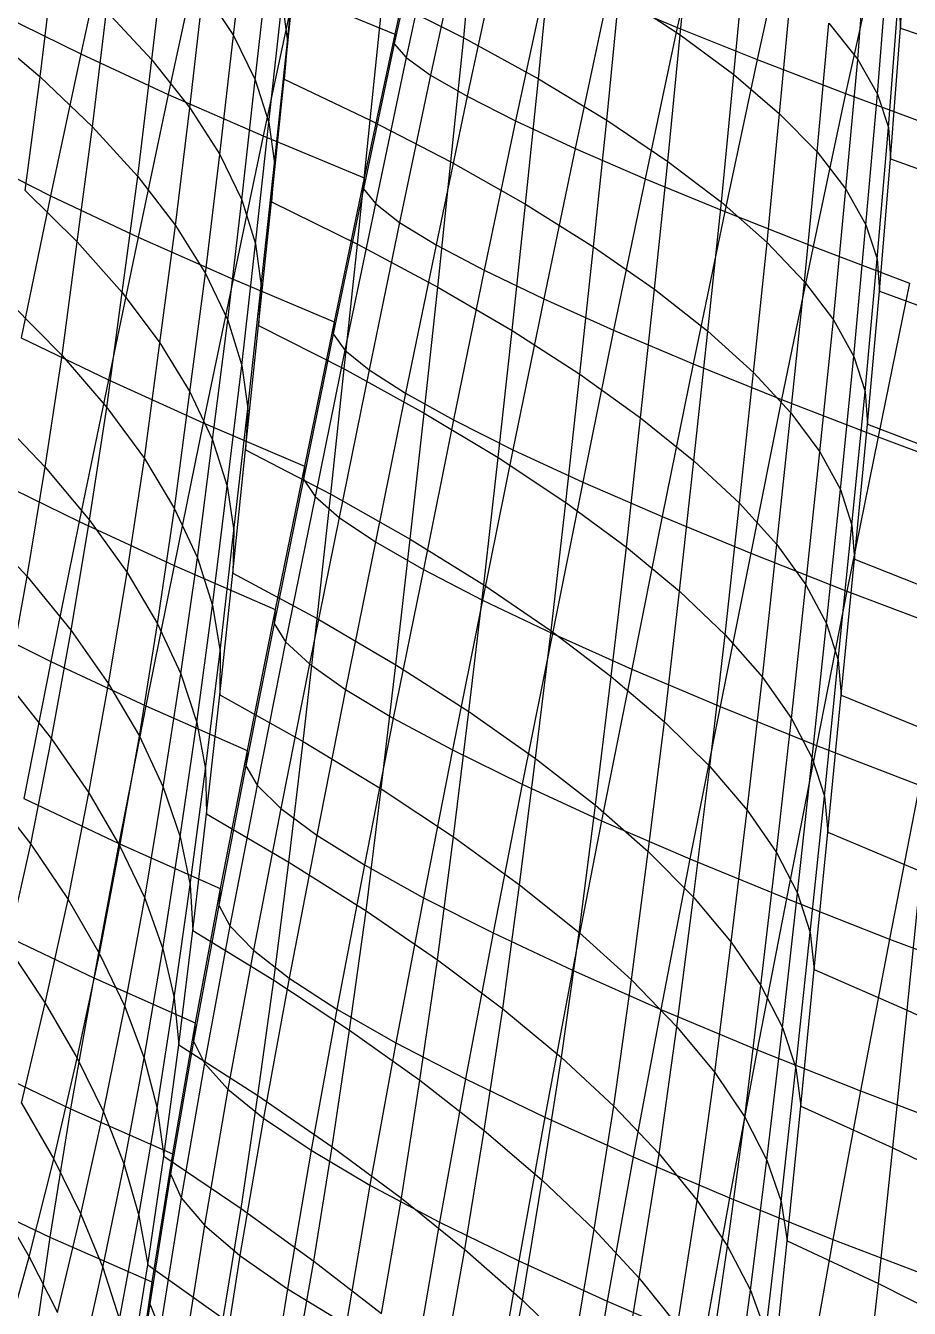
# Model space of a CAD drawing. Extents: x -429 to 429, y -1 to 209.
# Drawn here: x -404.63 to -392.63, y 108.43 to 125.84 of the extents above; entities that cross this region are included whole.
import ezdxf

# ---------------------------------------------------------------- set-up
doc = ezdxf.new("R2010")
doc.units = 0

msp = doc.modelspace()

# ---------------------------------------------------------------- linework, layer by layer
at = {"layer": 'default', "color": 5, "linetype": 'CONTINUOUS'}
for p, q in [((-395.322, 127.868, 169.053), (-395.78, 125.814, 168.879)), ((-399.19, 127.668, 179.746), (-399.615, 125.723, 179.608)), ((-399.19, 127.668, 179.746), (-399.615, 125.723, 179.608)), ((-399.195, 127.553, 178.061), (-399.623, 125.59, 177.918)), ((-394.24, 127.447, 167.844), (-394.698, 125.38, 167.668)), ((-403.46, 127.376, 182.097), (-403.877, 125.454, 181.974)), ((-399.03, 127.384, 176.389), (-399.46, 125.404, 176.243)), ((-398.696, 127.162, 174.749), (-399.128, 125.166, 174.6)), ((-393.039, 126.995, 166.767), (-393.496, 124.917, 166.588)), ((-402.272, 126.837, 181.12), (-402.689, 124.905, 180.994)), ((-398.198, 126.891, 173.16), (-398.631, 124.879, 173.008)), ((-397.54, 126.574, 171.641), (-397.976, 124.546, 171.486)), ((-400.985, 126.284, 180.287), (-401.402, 124.343, 180.158)), ((-400.985, 126.284, 180.287), (-399.615, 125.723, 179.608)), ((-396.731, 126.213, 170.209), (-397.168, 124.172, 170.051)), ((-396.731, 126.213, 170.209), (-395.78, 125.814, 168.879)), ((-404.953, 125.983, 183.088), (-403.877, 125.454, 181.974)), ((-399.615, 125.723, 179.608), (-400.031, 123.774, 179.476)), ((-399.615, 125.723, 179.608), (-400.031, 123.774, 179.476)), ((-399.615, 125.723, 179.608), (-399.623, 125.59, 177.918)), ((-395.78, 125.814, 168.879), (-396.218, 123.759, 168.719)), ((-395.78, 125.814, 168.879), (-394.698, 125.38, 167.668)), ((-399.623, 125.59, 177.918), (-400.04, 123.625, 177.783)), ((-399.623, 125.59, 177.918), (-399.46, 125.404, 176.243)), ((-403.877, 125.454, 181.974), (-404.286, 123.528, 181.856)), ((-403.877, 125.454, 181.974), (-402.689, 124.905, 180.994)), ((-399.46, 125.404, 176.243), (-399.879, 123.422, 176.104)), ((-399.46, 125.404, 176.243), (-399.128, 125.166, 174.6)), ((-394.698, 125.38, 167.668), (-395.136, 123.314, 167.506)), ((-394.698, 125.38, 167.668), (-393.496, 124.917, 166.588)), ((-399.128, 125.166, 174.6), (-399.549, 123.168, 174.458)), ((-399.128, 125.166, 174.6), (-398.631, 124.879, 173.008)), ((-402.689, 124.905, 180.994), (-403.098, 122.968, 180.873)), ((-402.689, 124.905, 180.994), (-401.402, 124.343, 180.158)), ((-398.631, 124.879, 173.008), (-399.055, 122.865, 172.864)), ((-398.631, 124.879, 173.008), (-397.976, 124.546, 171.486)), ((-393.496, 124.917, 166.588), (-393.935, 122.84, 166.424)), ((-393.496, 124.917, 166.588), (-392.189, 124.43, 165.653)), ((-397.976, 124.546, 171.486), (-398.4, 122.518, 171.339)), ((-397.976, 124.546, 171.486), (-397.168, 124.172, 170.051)), ((-401.402, 124.343, 180.158), (-401.811, 122.396, 180.035)), ((-401.402, 124.343, 180.158), (-400.031, 123.774, 179.476)), ((-397.168, 124.172, 170.051), (-397.594, 122.129, 169.902)), ((-397.168, 124.172, 170.051), (-396.218, 123.759, 168.719)), ((-405.361, 124.07, 182.972), (-404.286, 123.528, 181.856)), ((-400.031, 123.774, 179.476), (-400.439, 121.819, 179.35)), ((-400.031, 123.774, 179.476), (-400.439, 121.819, 179.35)), ((-400.031, 123.774, 179.476), (-400.04, 123.625, 177.783)), ((-400.04, 123.625, 177.783), (-400.45, 121.654, 177.653)), ((-400.04, 123.625, 177.783), (-399.879, 123.422, 176.104)), ((-396.218, 123.759, 168.719), (-396.645, 121.703, 168.567)), ((-396.218, 123.759, 168.719), (-395.136, 123.314, 167.506)), ((-404.286, 123.528, 181.856), (-404.688, 121.603, 181.742)), ((-404.286, 123.528, 181.856), (-403.098, 122.968, 180.873)), ((-399.879, 123.422, 176.104), (-400.291, 121.435, 175.971)), ((-399.879, 123.422, 176.104), (-399.549, 123.168, 174.458)), ((-395.136, 123.314, 167.506), (-395.564, 121.246, 167.351)), ((-395.136, 123.314, 167.506), (-393.935, 122.84, 166.424)), ((-399.549, 123.168, 174.458), (-399.962, 121.166, 174.322)), ((-399.549, 123.168, 174.458), (-399.055, 122.865, 172.864)), ((-403.098, 122.968, 180.873), (-403.501, 121.032, 180.756)), ((-403.098, 122.968, 180.873), (-401.811, 122.396, 180.035)), ((-399.055, 122.865, 172.864), (-399.469, 120.848, 172.725)), ((-399.055, 122.865, 172.864), (-398.4, 122.518, 171.339)), ((-393.935, 122.84, 166.424), (-394.364, 120.762, 166.268)), ((-393.935, 122.84, 166.424), (-392.628, 122.344, 165.487)), ((-401.811, 122.396, 180.035), (-402.214, 120.449, 179.915)), ((-401.811, 122.396, 180.035), (-400.439, 121.819, 179.35)), ((-398.4, 122.518, 171.339), (-398.817, 120.486, 171.198)), ((-398.4, 122.518, 171.339), (-397.594, 122.129, 169.902)), ((-392.628, 122.344, 165.487), (-393.056, 120.256, 165.328)), ((-397.594, 122.129, 169.902), (-398.012, 120.083, 169.758)), ((-397.594, 122.129, 169.902), (-396.645, 121.703, 168.567)), ((-400.439, 121.819, 179.35), (-400.842, 119.861, 179.228)), ((-400.439, 121.819, 179.35), (-400.842, 119.861, 179.228)), ((-400.439, 121.819, 179.35), (-400.45, 121.654, 177.653)), ((-396.645, 121.703, 168.567), (-397.064, 119.644, 168.421)), ((-396.645, 121.703, 168.567), (-395.564, 121.246, 167.351)), ((-404.688, 121.603, 181.742), (-403.501, 121.032, 180.756)), ((-400.45, 121.654, 177.653), (-400.854, 119.682, 177.527)), ((-400.45, 121.654, 177.653), (-400.291, 121.435, 175.971)), ((-400.291, 121.435, 175.971), (-400.696, 119.449, 175.842)), ((-400.291, 121.435, 175.971), (-399.962, 121.166, 174.322)), ((-399.962, 121.166, 174.322), (-400.369, 119.164, 174.19)), ((-399.962, 121.166, 174.322), (-399.469, 120.848, 172.725)), ((-395.564, 121.246, 167.351), (-395.984, 119.174, 167.203)), ((-395.564, 121.246, 167.351), (-394.364, 120.762, 166.268)), ((-403.501, 121.032, 180.756), (-403.9, 119.107, 180.641)), ((-403.501, 121.032, 180.756), (-402.214, 120.449, 179.915)), ((-399.469, 120.848, 172.725), (-399.877, 118.832, 172.59)), ((-399.469, 120.848, 172.725), (-398.817, 120.486, 171.198)), ((-394.364, 120.762, 166.268), (-394.784, 118.679, 166.117)), ((-394.364, 120.762, 166.268), (-393.056, 120.256, 165.328)), ((-398.817, 120.486, 171.198), (-399.226, 118.455, 171.061)), ((-398.817, 120.486, 171.198), (-398.012, 120.083, 169.758)), ((-402.214, 120.449, 179.915), (-402.611, 118.512, 179.798)), ((-402.214, 120.449, 179.915), (-400.842, 119.861, 179.228)), ((-393.056, 120.256, 165.328), (-393.477, 118.163, 165.176)), ((-393.056, 120.256, 165.328), (-391.658, 119.735, 164.544)), ((-398.012, 120.083, 169.758), (-398.423, 118.039, 169.619)), ((-398.012, 120.083, 169.758), (-397.064, 119.644, 168.421)), ((-400.842, 119.861, 179.228), (-401.237, 117.915, 179.11)), ((-400.842, 119.861, 179.228), (-401.237, 117.915, 179.11)), ((-400.842, 119.861, 179.228), (-400.854, 119.682, 177.527)), ((-405.088, 119.691, 181.628), (-403.9, 119.107, 180.641)), ((-400.854, 119.682, 177.527), (-401.253, 117.722, 177.405)), ((-400.854, 119.682, 177.527), (-400.696, 119.449, 175.842)), ((-397.064, 119.644, 168.421), (-397.476, 117.587, 168.28)), ((-397.064, 119.644, 168.421), (-395.984, 119.174, 167.203)), ((-400.696, 119.449, 175.842), (-401.098, 117.475, 175.716)), ((-400.696, 119.449, 175.842), (-400.369, 119.164, 174.19)), ((-403.9, 119.107, 180.641), (-404.284, 117.209, 180.534)), ((-403.9, 119.107, 180.641), (-402.611, 118.512, 179.798)), ((-400.369, 119.164, 174.19), (-400.774, 117.176, 174.06)), ((-400.369, 119.164, 174.19), (-399.877, 118.832, 172.59)), ((-395.984, 119.174, 167.203), (-396.397, 117.104, 167.06)), ((-395.984, 119.174, 167.203), (-394.784, 118.679, 166.117)), ((-399.877, 118.832, 172.59), (-400.285, 116.83, 172.457)), ((-399.877, 118.832, 172.59), (-399.226, 118.455, 171.061)), ((-394.784, 118.679, 166.117), (-395.197, 116.597, 165.972)), ((-394.784, 118.679, 166.117), (-393.477, 118.163, 165.176)), ((-402.611, 118.512, 179.798), (-402.995, 116.605, 179.688)), ((-402.611, 118.512, 179.798), (-401.237, 117.915, 179.11)), ((-399.226, 118.455, 171.061), (-399.635, 116.439, 170.925)), ((-399.226, 118.455, 171.061), (-398.423, 118.039, 169.619)), ((-398.423, 118.039, 169.619), (-398.833, 116.008, 169.48)), ((-398.423, 118.039, 169.619), (-397.476, 117.587, 168.28)), ((-393.477, 118.163, 165.176), (-393.891, 116.07, 165.028)), ((-393.477, 118.163, 165.176), (-392.078, 117.633, 164.39)), ((-401.237, 117.915, 179.11), (-401.62, 115.999, 178.997)), ((-401.237, 117.915, 179.11), (-401.62, 115.999, 178.997)), ((-401.237, 117.915, 179.11), (-401.253, 117.722, 177.405)), ((-405.472, 117.803, 181.524), (-404.284, 117.209, 180.534)), ((-401.253, 117.722, 177.405), (-401.638, 115.791, 177.289)), ((-401.253, 117.722, 177.405), (-401.098, 117.475, 175.716)), ((-397.476, 117.587, 168.28), (-397.887, 115.543, 168.139)), ((-397.476, 117.587, 168.28), (-396.397, 117.104, 167.06)), ((-401.098, 117.475, 175.716), (-401.485, 115.528, 175.597)), ((-401.098, 117.475, 175.716), (-400.774, 117.176, 174.06)), ((-404.284, 117.209, 180.534), (-404.651, 115.349, 180.436)), ((-404.284, 117.209, 180.534), (-402.995, 116.605, 179.688)), ((-400.774, 117.176, 174.06), (-401.163, 115.214, 173.939)), ((-400.774, 117.176, 174.06), (-400.285, 116.83, 172.457)), ((-396.397, 117.104, 167.06), (-396.808, 115.047, 166.917)), ((-396.397, 117.104, 167.06), (-395.197, 116.597, 165.972)), ((-400.285, 116.83, 172.457), (-400.675, 114.852, 172.334)), ((-400.285, 116.83, 172.457), (-399.635, 116.439, 170.925)), ((-402.995, 116.605, 179.688), (-403.361, 114.739, 179.588)), ((-402.995, 116.605, 179.688), (-401.62, 115.999, 178.997)), ((-395.197, 116.597, 165.972), (-395.608, 114.528, 165.827)), ((-395.197, 116.597, 165.972), (-393.891, 116.07, 165.028)), ((-399.635, 116.439, 170.925), (-400.027, 114.447, 170.799)), ((-399.635, 116.439, 170.925), (-398.833, 116.008, 169.48)), ((-401.62, 115.999, 178.997), (-401.984, 114.129, 178.894)), ((-401.62, 115.999, 178.997), (-401.984, 114.129, 178.894)), ((-401.62, 115.999, 178.997), (-401.638, 115.791, 177.289)), ((-398.833, 116.008, 169.48), (-399.226, 114.003, 169.352)), ((-398.833, 116.008, 169.48), (-397.887, 115.543, 168.139)), ((-393.891, 116.07, 165.028), (-394.3, 113.99, 164.882)), ((-393.891, 116.07, 165.028), (-392.492, 115.53, 164.24)), ((-401.638, 115.791, 177.289), (-402.004, 113.901, 177.183)), ((-401.638, 115.791, 177.289), (-401.485, 115.528, 175.597)), ((-401.485, 115.528, 175.597), (-401.853, 113.62, 175.488)), ((-401.485, 115.528, 175.597), (-401.163, 115.214, 173.939)), ((-397.887, 115.543, 168.139), (-398.281, 113.524, 168.009)), ((-397.887, 115.543, 168.139), (-396.808, 115.047, 166.917)), ((-392.492, 115.53, 164.24), (-392.899, 113.44, 164.093)), ((-404.651, 115.349, 180.436), (-403.361, 114.739, 179.588)), ((-401.163, 115.214, 173.939), (-401.533, 113.289, 173.828)), ((-401.163, 115.214, 173.939), (-400.675, 114.852, 172.334)), ((-396.808, 115.047, 166.917), (-397.203, 113.017, 166.785)), ((-396.808, 115.047, 166.917), (-395.608, 114.528, 165.827)), ((-403.361, 114.739, 179.588), (-403.702, 112.917, 179.5)), ((-403.361, 114.739, 179.588), (-401.984, 114.129, 178.894)), ((-400.675, 114.852, 172.334), (-401.047, 112.911, 172.22)), ((-400.675, 114.852, 172.334), (-400.027, 114.447, 170.799)), ((-400.027, 114.447, 170.799), (-400.401, 112.491, 170.683)), ((-400.027, 114.447, 170.799), (-399.226, 114.003, 169.352)), ((-395.608, 114.528, 165.827), (-396.003, 112.487, 165.693)), ((-395.608, 114.528, 165.827), (-394.3, 113.99, 164.882)), ((-401.984, 114.129, 178.894), (-402.323, 112.305, 178.804)), ((-401.984, 114.129, 178.894), (-402.323, 112.305, 178.804)), ((-401.984, 114.129, 178.894), (-402.004, 113.901, 177.183)), ((-402.004, 113.901, 177.183), (-402.346, 112.056, 177.09)), ((-402.004, 113.901, 177.183), (-401.853, 113.62, 175.488)), ((-399.226, 114.003, 169.352), (-399.601, 112.033, 169.234)), ((-399.226, 114.003, 169.352), (-398.281, 113.524, 168.009)), ((-394.3, 113.99, 164.882), (-394.695, 111.939, 164.746)), ((-394.3, 113.99, 164.882), (-392.899, 113.44, 164.093)), ((-404.993, 113.531, 180.35), (-403.702, 112.917, 179.5)), ((-401.853, 113.62, 175.488), (-402.198, 111.755, 175.392)), ((-401.853, 113.62, 175.488), (-401.533, 113.289, 173.828)), ((-398.281, 113.524, 168.009), (-398.657, 111.543, 167.889)), ((-398.281, 113.524, 168.009), (-397.203, 113.017, 166.785)), ((-392.899, 113.44, 164.093), (-393.294, 111.381, 163.955)), ((-392.899, 113.44, 164.093), (-391.421, 112.884, 163.468)), ((-401.533, 113.289, 173.828), (-401.88, 111.405, 173.729)), ((-401.533, 113.289, 173.828), (-401.047, 112.911, 172.22)), ((-397.203, 113.017, 166.785), (-397.579, 111.025, 166.663)), ((-397.203, 113.017, 166.785), (-396.003, 112.487, 165.693)), ((-403.702, 112.917, 179.5), (-404.015, 111.137, 179.428)), ((-403.702, 112.917, 179.5), (-402.323, 112.305, 178.804)), ((-401.047, 112.911, 172.22), (-401.396, 111.01, 172.12)), ((-401.047, 112.911, 172.22), (-400.401, 112.491, 170.683)), ((-400.401, 112.491, 170.683), (-400.751, 110.574, 170.581)), ((-400.401, 112.491, 170.683), (-399.601, 112.033, 169.234)), ((-396.003, 112.487, 165.693), (-396.38, 110.485, 165.57)), ((-396.003, 112.487, 165.693), (-394.695, 111.939, 164.746)), ((-402.323, 112.305, 178.804), (-402.633, 110.527, 178.729)), ((-402.323, 112.305, 178.804), (-402.633, 110.527, 178.729)), ((-402.323, 112.305, 178.804), (-402.346, 112.056, 177.09)), ((-402.346, 112.056, 177.09), (-402.659, 110.254, 177.013)), ((-402.346, 112.056, 177.09), (-402.198, 111.755, 175.392)), ((-399.601, 112.033, 169.234), (-399.953, 110.102, 169.13)), ((-399.601, 112.033, 169.234), (-398.657, 111.543, 167.889)), ((-394.695, 111.939, 164.746), (-395.071, 109.93, 164.621)), ((-394.695, 111.939, 164.746), (-393.294, 111.381, 163.955)), ((-405.308, 111.752, 180.28), (-404.015, 111.137, 179.428)), ((-402.198, 111.755, 175.392), (-402.514, 109.93, 175.312)), ((-402.198, 111.755, 175.392), (-401.88, 111.405, 173.729)), ((-398.657, 111.543, 167.889), (-399.01, 109.6, 167.784)), ((-398.657, 111.543, 167.889), (-397.579, 111.025, 166.663)), ((-401.88, 111.405, 173.729), (-402.198, 109.559, 173.647)), ((-401.88, 111.405, 173.729), (-401.396, 111.01, 172.12)), ((-393.294, 111.381, 163.955), (-393.669, 109.366, 163.827)), ((-393.294, 111.381, 163.955), (-391.815, 110.817, 163.327)), ((-404.015, 111.137, 179.428), (-404.297, 109.395, 179.373)), ((-404.015, 111.137, 179.428), (-402.633, 110.527, 178.729)), ((-401.396, 111.01, 172.12), (-401.716, 109.146, 172.036)), ((-401.396, 111.01, 172.12), (-400.751, 110.574, 170.581)), ((-397.579, 111.025, 166.663), (-397.932, 109.073, 166.556)), ((-397.579, 111.025, 166.663), (-396.38, 110.485, 165.57)), ((-400.751, 110.574, 170.581), (-401.073, 108.694, 170.496)), ((-400.751, 110.574, 170.581), (-399.953, 110.102, 169.13)), ((-402.633, 110.527, 178.729), (-402.912, 108.789, 178.673)), ((-402.633, 110.527, 178.729), (-402.912, 108.789, 178.673)), ((-402.633, 110.527, 178.729), (-402.659, 110.254, 177.013)), ((-396.38, 110.485, 165.57), (-396.732, 108.526, 165.461)), ((-396.38, 110.485, 165.57), (-395.071, 109.93, 164.621)), ((-402.659, 110.254, 177.013), (-402.941, 108.49, 176.953)), ((-402.659, 110.254, 177.013), (-402.514, 109.93, 175.312)), ((-399.953, 110.102, 169.13), (-400.276, 108.209, 169.043)), ((-399.953, 110.102, 169.13), (-399.01, 109.6, 167.784)), ((-405.592, 110.009, 180.227), (-404.297, 109.395, 179.373)), ((-402.514, 109.93, 175.312), (-402.799, 108.141, 175.251)), ((-402.514, 109.93, 175.312), (-402.198, 109.559, 173.647)), ((-395.071, 109.93, 164.621), (-395.423, 107.967, 164.511)), ((-395.071, 109.93, 164.621), (-393.669, 109.366, 163.827)), ((-402.198, 109.559, 173.647), (-402.486, 107.749, 173.584)), ((-402.198, 109.559, 173.647), (-401.716, 109.146, 172.036)), ((-399.01, 109.6, 167.784), (-399.334, 107.695, 167.695)), ((-399.01, 109.6, 167.784), (-397.932, 109.073, 166.556)), ((-404.297, 109.395, 179.373), (-404.546, 107.687, 179.337)), ((-404.297, 109.395, 179.373), (-402.912, 108.789, 178.673)), ((-393.669, 109.366, 163.827), (-394.019, 107.4, 163.715)), ((-393.669, 109.366, 163.827), (-392.188, 108.799, 163.198)), ((-401.716, 109.146, 172.036), (-402.006, 107.316, 171.971)), ((-401.716, 109.146, 172.036), (-401.073, 108.694, 170.496)), ((-397.932, 109.073, 166.556), (-398.256, 107.16, 166.466)), ((-397.932, 109.073, 166.556), (-396.732, 108.526, 165.461)), ((-402.912, 108.789, 178.673), (-403.158, 107.088, 178.635)), ((-402.912, 108.789, 178.673), (-403.158, 107.088, 178.635)), ((-402.912, 108.789, 178.673), (-402.941, 108.49, 176.953)), ((-401.073, 108.694, 170.496), (-401.364, 106.848, 170.429)), ((-401.073, 108.694, 170.496), (-400.276, 108.209, 169.043)), ((-402.941, 108.49, 176.953), (-403.191, 106.76, 176.914)), ((-402.941, 108.49, 176.953), (-402.799, 108.141, 175.251)), ((-396.732, 108.526, 165.461), (-397.056, 106.608, 165.37)), ((-396.732, 108.526, 165.461), (-395.423, 107.967, 164.511))]:
    msp.add_line(p, q, dxfattribs=at)
at = {"layer": 'default', "color": 3, "linetype": 'CONTINUOUS'}
for p, q in [((-392.752, 125.805, 204.1), (-392.633, 127.576, 204.036)), ((-392.752, 125.805, 204.1), (-392.633, 127.576, 204.036)), ((-401.806, 125.704, 222.688), (-401.624, 127.31, 222.65)), ((-401.073, 125.623, 218.93), (-400.903, 127.26, 218.887)), ((-398.679, 125.673, 216.054), (-398.519, 127.343, 216.012)), ((-395.741, 125.714, 213.033), (-395.581, 127.42, 212.991)), ((-393.332, 125.38, 208.143), (-393.194, 127.13, 208.087)), ((-402.911, 125.373, 225.058), (-402.728, 126.956, 225.023)), ((-401.117, 125.113, 217.665), (-400.951, 126.764, 217.622)), ((-401.117, 125.113, 217.665), (-400.951, 126.764, 217.622)), ((-397.663, 125.115, 215.137), (-397.5, 126.802, 215.097)), ((-395.012, 125.175, 211.9), (-394.851, 126.895, 211.857)), ((-404.427, 125.144, 227.238), (-404.242, 126.697, 227.206)), ((-401.509, 125.103, 221.47), (-401.327, 126.725, 221.431)), ((-393.061, 124.906, 206.831), (-392.924, 126.667, 206.775)), ((-402.398, 124.724, 223.911), (-402.213, 126.323, 223.875)), ((-402.213, 126.323, 223.875), (-401.806, 125.704, 222.688)), ((-399.947, 124.556, 216.922), (-399.778, 126.224, 216.884)), ((-399.778, 126.224, 216.884), (-398.679, 125.673, 216.054)), ((-396.737, 124.555, 214.142), (-396.572, 126.258, 214.102)), ((-396.572, 126.258, 214.102), (-395.741, 125.714, 213.033)), ((-394.392, 124.643, 210.708), (-394.23, 126.378, 210.665)), ((-392.913, 124.454, 205.499), (-392.776, 126.224, 205.443)), ((-392.776, 126.224, 205.443), (-392.752, 125.805, 204.1)), ((-401.323, 124.524, 220.227), (-401.143, 126.161, 220.188)), ((-401.143, 126.161, 220.188), (-401.073, 125.623, 218.93)), ((-403.716, 124.464, 226.19), (-403.527, 126.032, 226.159)), ((-403.527, 126.032, 226.159), (-402.911, 125.373, 225.058)), ((-393.884, 124.123, 209.469), (-393.722, 125.872, 209.424)), ((-393.722, 125.872, 209.424), (-393.332, 125.38, 208.143)), ((-405.232, 125.826, 228.226), (-404.427, 125.144, 227.238)), ((-401.991, 124.089, 222.725), (-401.806, 125.704, 222.688)), ((-401.806, 125.704, 222.688), (-401.509, 125.103, 221.47)), ((-395.907, 123.995, 213.073), (-395.741, 125.714, 213.033)), ((-395.741, 125.714, 213.033), (-395.012, 125.175, 211.9)), ((-392.887, 124.028, 204.155), (-392.752, 125.805, 204.1)), ((-392.887, 124.028, 204.155), (-392.752, 125.805, 204.1)), ((-392.752, 125.805, 204.1), (-391.469, 125.369, 203.41)), ((-401.249, 123.97, 218.97), (-401.073, 125.623, 218.93)), ((-401.073, 125.623, 218.93), (-401.117, 125.113, 217.665)), ((-398.852, 123.988, 216.089), (-398.679, 125.673, 216.054)), ((-398.679, 125.673, 216.054), (-397.663, 125.115, 215.137)), ((-403.102, 123.789, 225.091), (-402.911, 125.373, 225.058)), ((-402.911, 125.373, 225.058), (-402.398, 124.724, 223.911)), ((-393.492, 123.619, 208.189), (-393.332, 125.38, 208.143)), ((-393.332, 125.38, 208.143), (-393.061, 124.906, 206.831)), ((-395.18, 123.44, 211.939), (-395.012, 125.175, 211.9)), ((-395.012, 125.175, 211.9), (-394.392, 124.643, 210.708)), ((-404.631, 123.6, 227.258), (-404.427, 125.144, 227.238)), ((-404.427, 125.144, 227.238), (-403.716, 124.464, 226.19)), ((-401.693, 123.472, 221.508), (-401.509, 125.103, 221.47)), ((-401.509, 125.103, 221.47), (-401.323, 124.524, 220.227)), ((-401.289, 123.446, 217.705), (-401.117, 125.113, 217.665)), ((-401.289, 123.446, 217.705), (-401.117, 125.113, 217.665)), ((-401.117, 125.113, 217.665), (-399.947, 124.556, 216.922)), ((-397.839, 123.414, 215.171), (-397.663, 125.115, 215.137)), ((-397.663, 125.115, 215.137), (-396.737, 124.555, 214.142)), ((-393.219, 123.135, 206.878), (-393.061, 124.906, 206.831)), ((-393.061, 124.906, 206.831), (-392.913, 124.454, 205.499)), ((-402.59, 123.124, 223.945), (-402.398, 124.724, 223.911)), ((-402.398, 124.724, 223.911), (-401.991, 124.089, 222.725)), ((-394.561, 122.894, 210.749), (-394.392, 124.643, 210.708)), ((-394.392, 124.643, 210.708), (-393.884, 124.123, 209.469)), ((-401.505, 122.876, 220.267), (-401.323, 124.524, 220.227)), ((-401.323, 124.524, 220.227), (-401.249, 123.97, 218.97)), ((-400.123, 122.873, 216.958), (-399.947, 124.556, 216.922)), ((-399.947, 124.556, 216.922), (-398.852, 123.988, 216.089)), ((-396.917, 122.837, 214.174), (-396.737, 124.555, 214.142)), ((-396.737, 124.555, 214.142), (-395.907, 123.995, 213.073)), ((-403.925, 122.904, 226.211), (-403.716, 124.464, 226.19)), ((-403.716, 124.464, 226.19), (-403.102, 123.789, 225.091)), ((-393.067, 122.672, 205.546), (-392.913, 124.454, 205.499)), ((-392.913, 124.454, 205.499), (-392.887, 124.028, 204.155)), ((-394.053, 122.361, 209.51), (-393.884, 124.123, 209.469)), ((-393.884, 124.123, 209.469), (-393.492, 123.619, 208.189)), ((-402.183, 122.473, 222.761), (-401.991, 124.089, 222.725)), ((-401.991, 124.089, 222.725), (-401.693, 123.472, 221.508)), ((-401.429, 122.306, 219.01), (-401.249, 123.97, 218.97)), ((-401.249, 123.97, 218.97), (-401.289, 123.446, 217.705)), ((-399.032, 122.289, 216.122), (-398.852, 123.988, 216.089)), ((-398.852, 123.988, 216.089), (-397.839, 123.414, 215.171)), ((-396.09, 122.262, 213.105), (-395.907, 123.995, 213.073)), ((-395.907, 123.995, 213.073), (-395.18, 123.44, 211.939)), ((-393.037, 122.236, 204.203), (-392.887, 124.028, 204.155)), ((-393.037, 122.236, 204.203), (-392.887, 124.028, 204.155)), ((-392.887, 124.028, 204.155), (-391.605, 123.573, 203.464)), ((-403.315, 122.214, 225.113), (-403.102, 123.789, 225.091)), ((-403.102, 123.789, 225.091), (-402.59, 123.124, 223.945)), ((-404.631, 123.6, 227.258), (-403.925, 122.904, 226.211)), ((-393.66, 121.844, 208.23), (-393.492, 123.619, 208.189)), ((-393.492, 123.619, 208.189), (-393.219, 123.135, 206.878)), ((-401.882, 121.839, 221.545), (-401.693, 123.472, 221.508)), ((-401.693, 123.472, 221.508), (-401.505, 122.876, 220.267)), ((-401.465, 121.766, 217.745), (-401.289, 123.446, 217.705)), ((-401.465, 121.766, 217.745), (-401.289, 123.446, 217.705)), ((-401.289, 123.446, 217.705), (-400.123, 122.873, 216.958)), ((-395.364, 121.692, 211.972), (-395.18, 123.44, 211.939)), ((-395.18, 123.44, 211.939), (-394.561, 122.894, 210.749)), ((-398.023, 121.699, 215.201), (-397.839, 123.414, 215.171)), ((-397.839, 123.414, 215.171), (-396.917, 122.837, 214.174)), ((-402.804, 121.534, 223.97), (-402.59, 123.124, 223.945)), ((-402.59, 123.124, 223.945), (-402.183, 122.473, 222.761)), ((-393.386, 121.347, 206.92), (-393.219, 123.135, 206.878)), ((-393.219, 123.135, 206.878), (-393.067, 122.672, 205.546)), ((-404.131, 121.362, 226.233), (-403.925, 122.904, 226.211)), ((-403.925, 122.904, 226.211), (-403.315, 122.214, 225.113)), ((-401.691, 121.227, 220.306), (-401.505, 122.876, 220.267)), ((-401.505, 122.876, 220.267), (-401.429, 122.306, 219.01)), ((-400.303, 121.178, 216.994), (-400.123, 122.873, 216.958)), ((-400.123, 122.873, 216.958), (-399.032, 122.289, 216.122)), ((-397.104, 121.107, 214.203), (-396.917, 122.837, 214.174)), ((-396.917, 122.837, 214.174), (-396.09, 122.262, 213.105)), ((-394.745, 121.131, 210.782), (-394.561, 122.894, 210.749)), ((-394.561, 122.894, 210.749), (-394.053, 122.361, 209.51)), ((-393.232, 120.874, 205.588), (-393.067, 122.672, 205.546)), ((-393.067, 122.672, 205.546), (-393.037, 122.236, 204.203)), ((-402.395, 120.867, 222.789), (-402.183, 122.473, 222.761)), ((-402.183, 122.473, 222.761), (-401.882, 121.839, 221.545)), ((-403.524, 120.656, 225.136), (-403.315, 122.214, 225.113)), ((-403.315, 122.214, 225.113), (-402.804, 121.534, 223.97)), ((-401.61, 120.64, 219.05), (-401.429, 122.306, 219.01)), ((-401.429, 122.306, 219.01), (-401.465, 121.766, 217.745)), ((-399.215, 120.58, 216.154), (-399.032, 122.289, 216.122)), ((-399.032, 122.289, 216.122), (-398.023, 121.699, 215.201)), ((-396.279, 120.516, 213.134), (-396.09, 122.262, 213.105)), ((-396.09, 122.262, 213.105), (-395.364, 121.692, 211.972)), ((-394.237, 120.584, 209.544), (-394.053, 122.361, 209.51)), ((-394.053, 122.361, 209.51), (-393.66, 121.844, 208.23)), ((-393.199, 120.427, 204.244), (-393.037, 122.236, 204.203)), ((-393.199, 120.427, 204.244), (-393.037, 122.236, 204.203)), ((-393.037, 122.236, 204.203), (-391.758, 121.763, 203.508)), ((-404.831, 122.073, 227.28), (-404.131, 121.362, 226.233)), ((-402.09, 120.217, 221.577), (-401.882, 121.839, 221.545)), ((-401.882, 121.839, 221.545), (-401.691, 121.227, 220.306)), ((-401.64, 120.083, 217.785), (-401.465, 121.766, 217.745)), ((-401.64, 120.083, 217.785), (-401.465, 121.766, 217.745)), ((-401.465, 121.766, 217.745), (-400.303, 121.178, 216.994)), ((-398.21, 119.975, 215.231), (-398.023, 121.699, 215.201)), ((-398.023, 121.699, 215.201), (-397.104, 121.107, 214.203)), ((-395.555, 119.931, 212.001), (-395.364, 121.692, 211.972)), ((-395.364, 121.692, 211.972), (-394.745, 121.131, 210.782)), ((-393.844, 120.053, 208.266), (-393.66, 121.844, 208.23)), ((-393.66, 121.844, 208.23), (-393.386, 121.347, 206.92)), ((-403.014, 119.961, 223.995), (-402.804, 121.534, 223.97)), ((-402.804, 121.534, 223.97), (-402.395, 120.867, 222.789)), ((-404.361, 119.846, 226.241), (-404.131, 121.362, 226.233)), ((-404.131, 121.362, 226.233), (-403.524, 120.656, 225.136)), ((-393.567, 119.543, 206.957), (-393.386, 121.347, 206.92)), ((-393.386, 121.347, 206.92), (-393.232, 120.874, 205.588)), ((-401.891, 119.588, 220.341), (-401.691, 121.227, 220.306)), ((-401.691, 121.227, 220.306), (-401.61, 120.64, 219.05)), ((-400.485, 119.48, 217.027), (-400.303, 121.178, 216.994)), ((-400.303, 121.178, 216.994), (-399.215, 120.58, 216.154)), ((-397.293, 119.368, 214.232), (-397.104, 121.107, 214.203)), ((-397.104, 121.107, 214.203), (-396.279, 120.516, 213.134)), ((-394.938, 119.356, 210.812), (-394.745, 121.131, 210.782)), ((-394.745, 121.131, 210.782), (-394.237, 120.584, 209.544)), ((-402.603, 119.279, 222.817), (-402.395, 120.867, 222.789)), ((-402.395, 120.867, 222.789), (-402.09, 120.217, 221.577)), ((-393.41, 119.058, 205.625), (-393.232, 120.874, 205.588)), ((-393.232, 120.874, 205.588), (-393.199, 120.427, 204.244)), ((-403.758, 119.127, 225.145), (-403.524, 120.656, 225.136)), ((-403.524, 120.656, 225.136), (-403.014, 119.961, 223.995)), ((-401.799, 118.984, 219.088), (-401.61, 120.64, 219.05)), ((-401.61, 120.64, 219.05), (-401.64, 120.083, 217.785)), ((-405.054, 120.572, 227.289), (-404.361, 119.846, 226.241)), ((-399.404, 118.867, 216.182), (-399.215, 120.58, 216.154)), ((-399.215, 120.58, 216.154), (-398.21, 119.975, 215.231)), ((-396.471, 118.762, 213.163), (-396.279, 120.516, 213.134)), ((-396.279, 120.516, 213.134), (-395.555, 119.931, 212.001)), ((-394.43, 118.794, 209.575), (-394.237, 120.584, 209.544)), ((-394.237, 120.584, 209.544), (-393.844, 120.053, 208.266)), ((-393.373, 118.599, 204.281), (-393.199, 120.427, 204.244)), ((-393.373, 118.599, 204.281), (-393.199, 120.427, 204.244)), ((-393.199, 120.427, 204.244), (-391.924, 119.937, 203.545)), ((-402.294, 118.614, 221.608), (-402.09, 120.217, 221.577)), ((-402.09, 120.217, 221.577), (-401.891, 119.588, 220.341)), ((-403.249, 118.417, 224.008), (-403.014, 119.961, 223.995)), ((-403.014, 119.961, 223.995), (-402.603, 119.279, 222.817)), ((-401.815, 118.409, 217.825), (-401.64, 120.083, 217.785)), ((-401.815, 118.409, 217.825), (-401.64, 120.083, 217.785)), ((-401.64, 120.083, 217.785), (-400.485, 119.48, 217.027)), ((-398.405, 118.248, 215.256), (-398.21, 119.975, 215.231)), ((-398.21, 119.975, 215.231), (-397.293, 119.368, 214.232)), ((-394.035, 118.248, 208.298), (-393.844, 120.053, 208.266)), ((-393.844, 120.053, 208.266), (-393.567, 119.543, 206.957)), ((-404.607, 118.361, 226.239), (-404.361, 119.846, 226.241)), ((-404.361, 119.846, 226.241), (-403.758, 119.127, 225.145)), ((-395.749, 118.162, 212.03), (-395.555, 119.931, 212.001)), ((-395.555, 119.931, 212.001), (-394.938, 119.356, 210.812)), ((-402.088, 117.97, 220.375), (-401.891, 119.588, 220.341)), ((-401.891, 119.588, 220.341), (-401.799, 118.984, 219.088)), ((-400.67, 117.791, 217.057), (-400.485, 119.48, 217.027)), ((-400.485, 119.48, 217.027), (-399.404, 118.867, 216.182)), ((-393.756, 117.724, 206.99), (-393.567, 119.543, 206.957)), ((-393.567, 119.543, 206.957), (-393.41, 119.058, 205.625)), ((-402.835, 117.72, 222.834), (-402.603, 119.279, 222.817)), ((-402.603, 119.279, 222.817), (-402.294, 118.614, 221.608)), ((-397.494, 117.626, 214.255), (-397.293, 119.368, 214.232)), ((-397.293, 119.368, 214.232), (-396.471, 118.762, 213.163)), ((-395.132, 117.571, 210.842), (-394.938, 119.356, 210.812)), ((-394.938, 119.356, 210.812), (-394.43, 118.794, 209.575)), ((-405.291, 119.102, 227.288), (-404.607, 118.361, 226.239)), ((-404.009, 117.628, 225.145), (-403.758, 119.127, 225.145)), ((-403.758, 119.127, 225.145), (-403.249, 118.417, 224.008)), ((-401.986, 117.35, 219.124), (-401.799, 118.984, 219.088)), ((-401.799, 118.984, 219.088), (-401.815, 118.409, 217.825)), ((-393.596, 117.225, 205.659), (-393.41, 119.058, 205.625)), ((-393.41, 119.058, 205.625), (-393.373, 118.599, 204.281)), ((-399.599, 117.163, 216.205), (-399.404, 118.867, 216.182)), ((-399.404, 118.867, 216.182), (-398.405, 118.248, 215.256)), ((-396.676, 117.005, 213.185), (-396.471, 118.762, 213.163)), ((-396.471, 118.762, 213.163), (-395.749, 118.162, 212.03)), ((-394.624, 116.994, 209.605), (-394.43, 118.794, 209.575)), ((-394.43, 118.794, 209.575), (-394.035, 118.248, 208.298)), ((-402.518, 117.041, 221.63), (-402.294, 118.614, 221.608)), ((-402.294, 118.614, 221.608), (-402.088, 117.97, 220.375)), ((-393.554, 116.753, 204.315), (-393.373, 118.599, 204.281)), ((-393.554, 116.753, 204.315), (-393.373, 118.599, 204.281)), ((-393.373, 118.599, 204.281), (-392.099, 118.092, 203.579)), ((-403.5, 116.904, 224.011), (-403.249, 118.417, 224.008)), ((-403.249, 118.417, 224.008), (-402.835, 117.72, 222.834)), ((-401.99, 116.758, 217.863), (-401.815, 118.409, 217.825)), ((-401.99, 116.758, 217.863), (-401.815, 118.409, 217.825)), ((-401.815, 118.409, 217.825), (-400.67, 117.791, 217.057)), ((-404.869, 116.908, 226.228), (-404.607, 118.361, 226.239)), ((-404.607, 118.361, 226.239), (-404.009, 117.628, 225.145)), ((-398.608, 116.528, 215.274), (-398.405, 118.248, 215.256)), ((-398.405, 118.248, 215.256), (-397.494, 117.626, 214.255)), ((-394.229, 116.433, 208.33), (-394.035, 118.248, 208.298)), ((-394.035, 118.248, 208.298), (-393.756, 117.724, 206.99)), ((-395.956, 116.39, 212.053), (-395.749, 118.162, 212.03)), ((-395.749, 118.162, 212.03), (-395.132, 117.571, 210.842)), ((-402.301, 116.382, 220.401), (-402.088, 117.97, 220.375)), ((-402.088, 117.97, 220.375), (-401.986, 117.35, 219.124)), ((-403.082, 116.194, 222.842), (-402.835, 117.72, 222.834)), ((-402.835, 117.72, 222.834), (-402.518, 117.041, 221.63)), ((-400.857, 116.123, 217.084), (-400.67, 117.791, 217.057)), ((-400.67, 117.791, 217.057), (-399.599, 117.163, 216.205)), ((-393.948, 115.894, 207.022), (-393.756, 117.724, 206.99)), ((-393.756, 117.724, 206.99), (-393.596, 117.225, 205.659)), ((-404.276, 116.16, 225.135), (-404.009, 117.628, 225.145)), ((-404.009, 117.628, 225.145), (-403.5, 116.904, 224.011)), ((-397.704, 115.892, 214.27), (-397.494, 117.626, 214.255)), ((-397.494, 117.626, 214.255), (-396.676, 117.005, 213.185)), ((-395.34, 115.785, 210.866), (-395.132, 117.571, 210.842)), ((-395.132, 117.571, 210.842), (-394.624, 116.994, 209.605)), ((-402.184, 115.747, 219.155), (-401.986, 117.35, 219.124)), ((-401.986, 117.35, 219.124), (-401.99, 116.758, 217.863)), ((-399.798, 115.479, 216.223), (-399.599, 117.163, 216.205)), ((-399.599, 117.163, 216.205), (-398.608, 116.528, 215.274)), ((-393.784, 115.379, 205.693), (-393.596, 117.225, 205.659)), ((-393.596, 117.225, 205.659), (-393.554, 116.753, 204.315)), ((-402.757, 115.502, 221.643), (-402.518, 117.041, 221.63)), ((-402.518, 117.041, 221.63), (-402.301, 116.382, 220.401)), ((-396.891, 115.257, 213.2), (-396.676, 117.005, 213.185)), ((-396.676, 117.005, 213.185), (-395.956, 116.39, 212.053)), ((-394.831, 115.192, 209.632), (-394.624, 116.994, 209.605)), ((-394.624, 116.994, 209.605), (-394.229, 116.433, 208.33)), ((-404.869, 116.908, 226.228), (-404.276, 116.16, 225.135)), ((-403.767, 115.424, 224.005), (-403.5, 116.904, 224.011)), ((-403.5, 116.904, 224.011), (-403.082, 116.194, 222.842)), ((-402.169, 115.139, 217.897), (-401.99, 116.758, 217.863)), ((-402.169, 115.139, 217.897), (-401.99, 116.758, 217.863)), ((-401.99, 116.758, 217.863), (-400.857, 116.123, 217.084)), ((-393.738, 114.892, 204.349), (-393.554, 116.753, 204.315)), ((-393.738, 114.892, 204.349), (-393.554, 116.753, 204.315)), ((-393.554, 116.753, 204.315), (-392.284, 116.231, 203.608)), ((-398.817, 114.83, 215.287), (-398.608, 116.528, 215.274)), ((-398.608, 116.528, 215.274), (-397.704, 115.892, 214.27)), ((-402.527, 114.829, 220.42), (-402.301, 116.382, 220.401)), ((-402.301, 116.382, 220.401), (-402.184, 115.747, 219.155)), ((-396.175, 114.628, 212.069), (-395.956, 116.39, 212.053)), ((-395.956, 116.39, 212.053), (-395.34, 115.785, 210.866)), ((-394.433, 114.617, 208.358), (-394.229, 116.433, 208.33)), ((-394.229, 116.433, 208.33), (-393.948, 115.894, 207.022)), ((-404.557, 114.727, 225.116), (-404.276, 116.16, 225.135)), ((-404.276, 116.16, 225.135), (-403.767, 115.424, 224.005)), ((-403.345, 114.701, 222.84), (-403.082, 116.194, 222.842)), ((-403.082, 116.194, 222.842), (-402.757, 115.502, 221.643)), ((-401.051, 114.487, 217.104), (-400.857, 116.123, 217.084)), ((-400.857, 116.123, 217.084), (-399.798, 115.479, 216.223)), ((-397.92, 114.179, 214.281), (-397.704, 115.892, 214.27)), ((-397.704, 115.892, 214.27), (-396.891, 115.257, 213.2)), ((-395.56, 114.008, 210.884), (-395.34, 115.785, 210.866)), ((-395.34, 115.785, 210.866), (-394.831, 115.192, 209.632)), ((-394.147, 114.062, 207.053), (-393.948, 115.894, 207.022)), ((-393.948, 115.894, 207.022), (-393.784, 115.379, 205.693)), ((-402.392, 114.179, 219.179), (-402.184, 115.747, 219.155)), ((-402.184, 115.747, 219.155), (-402.169, 115.139, 217.897)), ((-405.145, 115.487, 226.207), (-404.557, 114.727, 225.116)), ((-404.049, 113.978, 223.989), (-403.767, 115.424, 224.005)), ((-403.767, 115.424, 224.005), (-403.345, 114.701, 222.84)), ((-403.01, 113.995, 221.647), (-402.757, 115.502, 221.643)), ((-402.757, 115.502, 221.643), (-402.527, 114.829, 220.42)), ((-400.005, 113.826, 216.234), (-399.798, 115.479, 216.223)), ((-399.798, 115.479, 216.223), (-398.817, 114.83, 215.287)), ((-397.113, 113.53, 213.21), (-396.891, 115.257, 213.2)), ((-396.891, 115.257, 213.2), (-396.175, 114.628, 212.069)), ((-393.976, 113.531, 205.725), (-393.784, 115.379, 205.693)), ((-393.784, 115.379, 205.693), (-393.738, 114.892, 204.349)), ((-402.354, 113.556, 217.925), (-402.169, 115.139, 217.897)), ((-402.354, 113.556, 217.925), (-402.169, 115.139, 217.897)), ((-402.169, 115.139, 217.897), (-401.051, 114.487, 217.104)), ((-395.049, 113.401, 209.653), (-394.831, 115.192, 209.632)), ((-394.831, 115.192, 209.632), (-394.433, 114.617, 208.358)), ((-404.867, 113.334, 225.082), (-404.557, 114.727, 225.116)), ((-404.557, 114.727, 225.116), (-404.049, 113.978, 223.989)), ((-402.765, 113.309, 220.431), (-402.527, 114.829, 220.42)), ((-402.527, 114.829, 220.42), (-402.392, 114.179, 219.179)), ((-399.036, 113.161, 215.291), (-398.817, 114.83, 215.287)), ((-398.817, 114.83, 215.287), (-397.92, 114.179, 214.281)), ((-393.921, 113.027, 204.383), (-393.738, 114.892, 204.349)), ((-393.921, 113.027, 204.383), (-393.738, 114.892, 204.349)), ((-393.738, 114.892, 204.349), (-392.471, 114.356, 203.636)), ((-403.622, 113.243, 222.83), (-403.345, 114.701, 222.84)), ((-403.345, 114.701, 222.84), (-403.01, 113.995, 221.647)), ((-396.4, 112.886, 212.08), (-396.175, 114.628, 212.069)), ((-396.175, 114.628, 212.069), (-395.56, 114.008, 210.884)), ((-394.646, 112.81, 208.383), (-394.433, 114.617, 208.358)), ((-394.433, 114.617, 208.358), (-394.147, 114.062, 207.053)), ((-401.257, 112.884, 217.114), (-401.051, 114.487, 217.104)), ((-401.051, 114.487, 217.104), (-400.005, 113.826, 216.234)), ((-392.662, 112.478, 203.662), (-392.471, 114.356, 203.636)), ((-402.611, 112.645, 219.195), (-402.392, 114.179, 219.179)), ((-402.392, 114.179, 219.179), (-402.354, 113.556, 217.925)), ((-398.15, 112.495, 214.281), (-397.92, 114.179, 214.281)), ((-397.92, 114.179, 214.281), (-397.113, 113.53, 213.21)), ((-394.353, 112.24, 207.082), (-394.147, 114.062, 207.053)), ((-394.147, 114.062, 207.053), (-393.976, 113.531, 205.725)), ((-404.359, 112.573, 223.958), (-404.049, 113.978, 223.989)), ((-404.049, 113.978, 223.989), (-403.622, 113.243, 222.83)), ((-403.278, 112.524, 221.643), (-403.01, 113.995, 221.647)), ((-403.01, 113.995, 221.647), (-402.765, 113.309, 220.431)), ((-395.786, 112.252, 210.898), (-395.56, 114.008, 210.884)), ((-395.56, 114.008, 210.884), (-395.049, 113.401, 209.653)), ((-400.23, 112.206, 216.231), (-400.005, 113.826, 216.234)), ((-400.005, 113.826, 216.234), (-399.036, 113.161, 215.291)), ((-402.548, 112.006, 217.946), (-402.354, 113.556, 217.925)), ((-402.548, 112.006, 217.946), (-402.354, 113.556, 217.925)), ((-402.354, 113.556, 217.925), (-401.257, 112.884, 217.114)), ((-397.35, 111.832, 213.209), (-397.113, 113.53, 213.21)), ((-397.113, 113.53, 213.21), (-396.4, 112.886, 212.08)), ((-394.172, 111.693, 205.757), (-393.976, 113.531, 205.725)), ((-393.976, 113.531, 205.725), (-393.921, 113.027, 204.383)), ((-404.867, 113.334, 225.082), (-404.359, 112.573, 223.958)), ((-395.273, 111.631, 209.67), (-395.049, 113.401, 209.653)), ((-395.049, 113.401, 209.653), (-394.646, 112.81, 208.383)), ((-403.926, 111.826, 222.805), (-403.622, 113.243, 222.83)), ((-403.622, 113.243, 222.83), (-403.278, 112.524, 221.643)), ((-403.017, 111.825, 220.433), (-402.765, 113.309, 220.431)), ((-402.765, 113.309, 220.431), (-402.611, 112.645, 219.195)), ((-399.277, 111.526, 215.28), (-399.036, 113.161, 215.291)), ((-399.036, 113.161, 215.291), (-398.15, 112.495, 214.281)), ((-394.104, 111.174, 204.416), (-393.921, 113.027, 204.383)), ((-394.104, 111.174, 204.416), (-393.921, 113.027, 204.383)), ((-393.921, 113.027, 204.383), (-392.662, 112.478, 203.662)), ((-401.472, 111.316, 217.118), (-401.257, 112.884, 217.114)), ((-401.257, 112.884, 217.114), (-400.23, 112.206, 216.231)), ((-396.641, 111.175, 212.08), (-396.4, 112.886, 212.08)), ((-396.4, 112.886, 212.08), (-395.786, 112.252, 210.898)), ((-394.865, 111.026, 208.404), (-394.646, 112.81, 208.383)), ((-394.646, 112.81, 208.383), (-394.353, 112.24, 207.082)), ((-402.842, 111.147, 219.203), (-402.611, 112.645, 219.195)), ((-402.611, 112.645, 219.195), (-402.548, 112.006, 217.946)), ((-404.684, 111.212, 223.917), (-404.359, 112.573, 223.958)), ((-404.359, 112.573, 223.958), (-403.926, 111.826, 222.805)), ((-403.569, 111.095, 221.625), (-403.278, 112.524, 221.643)), ((-403.278, 112.524, 221.643), (-403.017, 111.825, 220.433)), ((-398.404, 110.845, 214.265), (-398.15, 112.495, 214.281)), ((-398.15, 112.495, 214.281), (-397.35, 111.832, 213.209)), ((-392.855, 110.61, 203.684), (-392.662, 112.478, 203.662)), ((-392.662, 112.478, 203.662), (-391.473, 111.919, 202.844)), ((-400.463, 110.621, 216.222), (-400.23, 112.206, 216.231)), ((-400.23, 112.206, 216.231), (-399.277, 111.526, 215.28)), ((-396.027, 110.527, 210.901), (-395.786, 112.252, 210.898)), ((-395.786, 112.252, 210.898), (-395.273, 111.631, 209.67)), ((-394.564, 110.442, 207.106), (-394.353, 112.24, 207.082)), ((-394.353, 112.24, 207.082), (-394.172, 111.693, 205.757)), ((-402.752, 110.493, 217.96), (-402.548, 112.006, 217.946)), ((-402.752, 110.493, 217.96), (-402.548, 112.006, 217.946)), ((-402.548, 112.006, 217.946), (-401.472, 111.316, 217.118)), ((-404.245, 110.453, 222.77), (-403.926, 111.826, 222.805)), ((-403.926, 111.826, 222.805), (-403.569, 111.095, 221.625)), ((-403.29, 110.382, 220.423), (-403.017, 111.825, 220.433)), ((-403.017, 111.825, 220.433), (-402.842, 111.147, 219.203)), ((-397.613, 110.168, 213.191), (-397.35, 111.832, 213.209)), ((-397.35, 111.832, 213.209), (-396.641, 111.175, 212.08)), ((-395.511, 109.893, 209.678), (-395.273, 111.631, 209.67)), ((-395.273, 111.631, 209.67), (-394.865, 111.026, 208.404)), ((-394.371, 109.88, 205.785), (-394.172, 111.693, 205.757)), ((-394.172, 111.693, 205.757), (-394.104, 111.174, 204.416)), ((-399.526, 109.925, 215.262), (-399.277, 111.526, 215.28)), ((-399.277, 111.526, 215.28), (-398.404, 110.845, 214.265)), ((-401.701, 109.784, 217.112), (-401.472, 111.316, 217.118)), ((-401.472, 111.316, 217.118), (-400.463, 110.621, 216.222)), ((-404.684, 111.212, 223.917), (-404.245, 110.453, 222.77)), ((-403.875, 109.709, 221.597), (-403.569, 111.095, 221.625)), ((-403.569, 111.095, 221.625), (-403.29, 110.382, 220.423)), ((-403.089, 109.69, 219.202), (-402.842, 111.147, 219.203)), ((-402.842, 111.147, 219.203), (-402.752, 110.493, 217.96)), ((-396.909, 109.498, 212.064), (-396.641, 111.175, 212.08)), ((-396.641, 111.175, 212.08), (-396.027, 110.527, 210.901)), ((-394.288, 109.345, 204.447), (-394.104, 111.174, 204.416)), ((-394.288, 109.345, 204.447), (-394.104, 111.174, 204.416)), ((-394.104, 111.174, 204.416), (-392.855, 110.61, 203.684)), ((-395.097, 109.275, 208.416), (-394.865, 111.026, 208.404)), ((-394.865, 111.026, 208.404), (-394.564, 110.442, 207.106)), ((-398.665, 109.23, 214.243), (-398.404, 110.845, 214.265)), ((-398.404, 110.845, 214.265), (-397.613, 110.168, 213.191)), ((-400.715, 109.072, 216.201), (-400.463, 110.621, 216.222)), ((-400.463, 110.621, 216.222), (-399.526, 109.925, 215.262)), ((-393.05, 108.766, 203.703), (-392.855, 110.61, 203.684)), ((-392.855, 110.61, 203.684), (-391.675, 110.036, 202.858)), ((-404.577, 109.128, 222.724), (-404.245, 110.453, 222.77)), ((-404.245, 110.453, 222.77), (-403.875, 109.709, 221.597)), ((-403.577, 108.983, 220.403), (-403.29, 110.382, 220.423)), ((-403.29, 110.382, 220.423), (-403.089, 109.69, 219.202)), ((-402.968, 109.02, 217.965), (-402.752, 110.493, 217.96)), ((-402.968, 109.02, 217.965), (-402.752, 110.493, 217.96)), ((-402.752, 110.493, 217.96), (-401.701, 109.784, 217.112)), ((-396.296, 108.839, 210.889), (-396.027, 110.527, 210.901)), ((-396.027, 110.527, 210.901), (-395.511, 109.893, 209.678)), ((-394.785, 108.677, 207.124), (-394.564, 110.442, 207.106)), ((-394.564, 110.442, 207.106), (-394.371, 109.88, 205.785)), ((-397.883, 108.54, 213.167), (-397.613, 110.168, 213.191)), ((-397.613, 110.168, 213.191), (-396.909, 109.498, 212.064)), ((-405.023, 109.898, 223.866), (-404.577, 109.128, 222.724)), ((-399.797, 108.361, 215.23), (-399.526, 109.925, 215.262)), ((-399.526, 109.925, 215.262), (-398.665, 109.23, 214.243)), ((-395.776, 108.192, 209.671), (-395.511, 109.893, 209.678)), ((-395.511, 109.893, 209.678), (-395.097, 109.275, 208.416)), ((-394.577, 108.102, 205.808), (-394.371, 109.88, 205.785)), ((-394.371, 109.88, 205.785), (-394.288, 109.345, 204.447)), ((-404.195, 108.372, 221.558), (-403.875, 109.709, 221.597)), ((-403.875, 109.709, 221.597), (-403.577, 108.983, 220.403)), ((-403.35, 108.277, 219.19), (-403.089, 109.69, 219.202)), ((-403.089, 109.69, 219.202), (-402.968, 109.02, 217.965)), ((-401.944, 108.293, 217.095), (-401.701, 109.784, 217.112)), ((-401.701, 109.784, 217.112), (-400.715, 109.072, 216.201)), ((-397.184, 107.857, 212.041), (-396.909, 109.498, 212.064)), ((-396.909, 109.498, 212.064), (-396.296, 108.839, 210.889)), ((-394.476, 107.552, 204.474), (-394.288, 109.345, 204.447)), ((-394.476, 107.552, 204.474), (-394.288, 109.345, 204.447)), ((-394.288, 109.345, 204.447), (-393.05, 108.766, 203.703)), ((-398.95, 107.652, 214.205), (-398.665, 109.23, 214.243)), ((-398.665, 109.23, 214.243), (-397.883, 108.54, 213.167)), ((-395.351, 107.561, 208.416), (-395.097, 109.275, 208.416)), ((-395.097, 109.275, 208.416), (-394.785, 108.677, 207.124)), ((-404.929, 107.859, 222.665), (-404.577, 109.128, 222.724)), ((-404.577, 109.128, 222.724), (-404.195, 108.372, 221.558)), ((-403.877, 107.633, 220.372), (-403.577, 108.983, 220.403)), ((-403.577, 108.983, 220.403), (-403.35, 108.277, 219.19)), ((-403.196, 107.592, 217.961), (-402.968, 109.02, 217.965)), ((-403.196, 107.592, 217.961), (-402.968, 109.02, 217.965)), ((-402.968, 109.02, 217.965), (-401.944, 108.293, 217.095)), ((-400.982, 107.565, 216.168), (-400.715, 109.072, 216.201)), ((-400.715, 109.072, 216.201), (-399.797, 108.361, 215.23)), ((-396.572, 107.185, 210.869), (-396.296, 108.839, 210.889)), ((-396.296, 108.839, 210.889), (-395.776, 108.192, 209.671)), ((-395.025, 106.95, 207.131), (-394.785, 108.677, 207.124)), ((-394.785, 108.677, 207.124), (-394.577, 108.102, 205.808)), ((-393.252, 106.956, 203.714), (-393.05, 108.766, 203.703)), ((-393.05, 108.766, 203.703), (-391.881, 108.177, 202.867)), ((-398.179, 106.949, 213.127), (-397.883, 108.54, 213.167)), ((-397.883, 108.54, 213.167), (-397.184, 107.857, 212.041))]:
    msp.add_line(p, q, dxfattribs=at)

doc.saveas('drawing.dxf')
